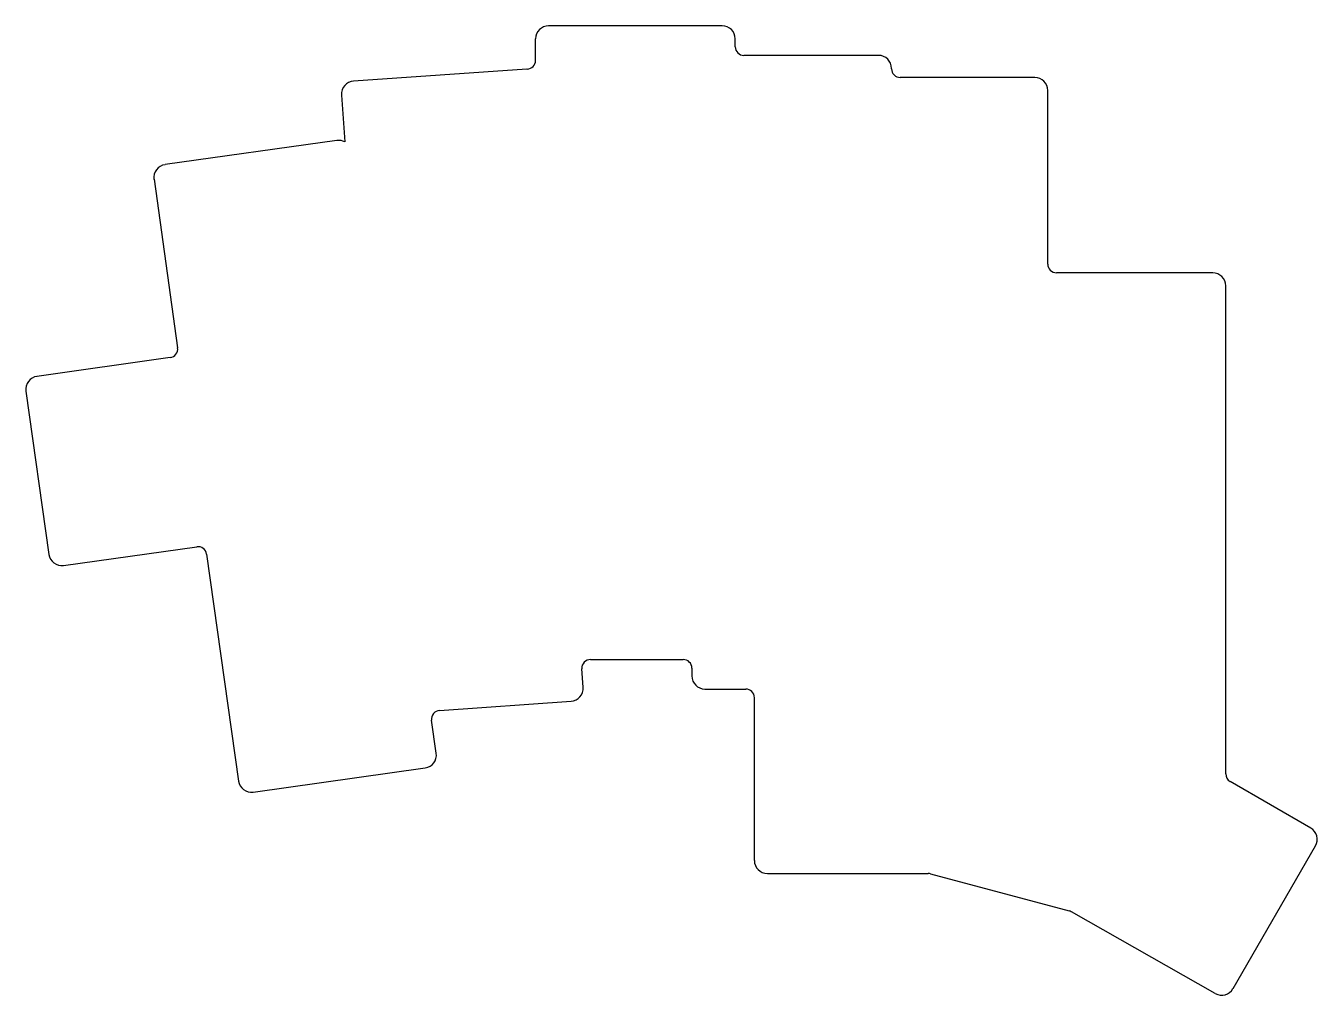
# Model space of a CAD drawing. Header units: millimetres. Extents: x 33 to 181, y -128 to -16.
import ezdxf

# ---------------------------------------------------------------- set-up
doc = ezdxf.new("R2010")
doc.units = ezdxf.units.MM

msp = doc.modelspace()

# ---------------------------------------------------------------- linework, layer by layer
at = {"linetype": 'CONTINUOUS'}
for p, q in [((112.77, -16.45), (92.77, -16.45)), ((91.27, -20.43), (91.27, -17.95)), ((114.27, -18.85), (114.27, -17.95)), ((130.77, -19.85), (115.27, -19.85)), ((90.26, -21.43), (70.31, -22.83)), ((132.27, -21.4), (132.27, -21.35)), ((148.77, -22.4), (133.27, -22.4)), ((68.91, -24.43), (69.29, -29.81)), ((150.27, -43.9), (150.27, -23.9)), ((68.39, -29.66), (48.58, -32.44)), ((47.31, -34.13), (50.03, -53.54)), ((169.27, -44.9), (151.27, -44.9)), ((170.77, -102.64), (170.77, -46.4)), ((49.18, -54.67), (33.83, -56.83)), ((32.56, -58.52), (35.2, -77.34)), ((36.9, -78.62), (52.25, -76.46)), ((53.37, -77.31), (57.05, -103.45)), ((96.74, -92.65), (96.59, -90.52)), ((97.59, -89.45), (108.27, -89.45)), ((109.27, -90.45), (109.27, -91.35)), ((110.77, -92.85), (115.47, -92.85)), ((80.21, -95.31), (95.35, -94.25)), ((116.47, -112.6), (116.47, -93.85)), ((79.83, -100.25), (79.29, -96.45)), ((58.74, -104.73), (78.55, -101.95)), ((180.56, -108.87), (171.27, -103.5)), ((171.61, -127.37), (181.11, -110.92)), ((117.97, -114.1), (136.5, -114.1)), ((136.76, -114.13), (152.75, -118.42)), ((169.57, -127.93), (152.99, -118.51))]:
    msp.add_line(p, q, dxfattribs=at)
for centre, radius, start, end in [((92.77, -17.95), 1.5, 90, 180), ((112.77, -17.95), 1.5, 0, 90), ((115.27, -18.85), 1, 180, 270), ((90.27, -20.43), 1, 272.2214, 0), ((130.77, -21.35), 1.5, 0, 90), ((90.36, -22.93), 1.5, 92.2214, 94), ((133.27, -21.4), 1, 180, 270), ((70.41, -24.32), 1.5, 94, 184), ((70.38, -23.82), 1, 93.999996, 94.0000013), ((148.77, -23.9), 1.5, 0, 90), ((68.6, -31.14), 1.5, 62.4659, 98), ((48.79, -33.93), 1.5, 98, 188), ((48.72, -33.43), 1, 97.9999997, 98.0000062), ((48.3, -33.99), 1, 187.9999948, 187.9999997), ((151.27, -43.9), 1, 180, 270), ((169.27, -46.4), 1.5, 0, 90), ((49.04, -53.68), 1, 278, 8), ((34.04, -58.32), 1.5, 98, 188), ((36.69, -77.13), 1.5, 188, 278), ((36.19, -77.2), 1, 187.9999948, 187.9999997), ((52.38, -77.45), 1, 8, 98), ((97.59, -90.45), 1, 90, 184), ((108.27, -90.45), 1, 0, 90), ((110.77, -91.35), 1.5, 180, 270), ((95.25, -92.76), 1.5, 274, 364), ((115.47, -93.85), 1, 0, 90), ((80.28, -96.31), 1, 94, 188), ((78.34, -100.46), 1.5, 278, 368), ((78.41, -100.96), 1, 277.9999997, 278.0000062), ((171.77, -102.64), 1, 180, 240), ((58.53, -103.24), 1.5, 188, 278), ((179.81, -110.17), 1.5, 330, 420), ((117.97, -112.6), 1.5, 180, 270), ((136.5, -115.1), 1, 75, 90), ((152.49, -119.38), 1, 60.4082, 75), ((170.31, -126.62), 1.5, 240.4082, 330)]:
    msp.add_arc(centre, radius, start, end, dxfattribs=at)

doc.saveas('drawing.dxf')
